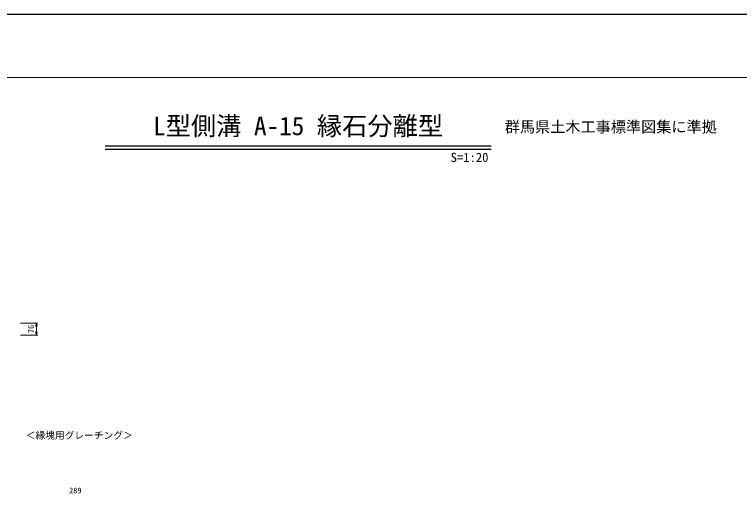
# Model space of a CAD drawing. Units: millimetres, scale not verified. Extents: x -8400 to 8400, y -5940 to 5940.
# Drawn here: x -1799 to 2798, y 2904 to 5940 of the extents above; entities that cross this region are included whole.
import ezdxf
from ezdxf.enums import TextEntityAlignment as Align

# ---------------------------------------------------------------- set-up
doc = ezdxf.new("R2010")
doc.units = ezdxf.units.MM
doc.header["$LTSCALE"] = 20
for name, color, linetype, lineweight in [('0-0_DIM', 7, 'Continuous', 25), ('0-1_Defpoints', 5, 'Continuous', 25), ('0-7_TXT', 7, 'Continuous', 25), ('0-8_WAKU', 3, 'Continuous', 13)]:
    doc.layers.add(name, color=color, linetype=linetype, lineweight=lineweight)
doc.styles.add('ＭＳ ゴシック', font='')
doc.styles.get('ＭＳ ゴシック').set_extended_font_data('MS Gothic')

msp = doc.modelspace()

# ---------------------------------------------------------------- linework, layer by layer
at = {"layer": '0-0_DIM', "lineweight": 13}
for p, q in [((-1759.82, 3983.92), (-1649.82, 3983.92)), ((-1659.82, 3907.92), (-1659.82, 3983.92)), ((-1759.82, 3907.92), (-1649.82, 3907.92))]:
    msp.add_line(p, q, dxfattribs=at)
for points in [[(-1665.18, 3963.92), (-1659.82, 3983.92), (-1654.46, 3963.92)], [(-1654.46, 3927.92), (-1659.82, 3907.92), (-1665.18, 3927.92)]]:
    msp.add_lwpolyline(points, dxfattribs=at)
at = {"layer": '0-1_Defpoints'}
msp.add_lwpolyline([(-8400, -5940), (8400, -5940), (8400, 5940), (-8400, 5940)], close=True, dxfattribs=at)
at = {"layer": '0-7_TXT'}
for p, q in [((-1224.08, 5106.67), (1224.08, 5106.67)), ((-1224.08, 5087.47), (1224.08, 5087.47))]:
    msp.add_line(p, q, dxfattribs=at)
at = {"layer": '0-8_WAKU'}
msp.add_lwpolyline([(-8000, -5540), (8000, -5540), (8000, 5540), (-8000, 5540)], close=True, dxfattribs=at)

# ---------------------------------------------------------------- texts
at = {"layer": '0-0_DIM', "style": 'ＭＳ ゴシック'}
msp.add_text('76', height=36.66, rotation=90, dxfattribs=at).set_placement((-1664.82, 3920.92), align=Align.BOTTOM_LEFT)
msp.add_text('289', height=36.66, dxfattribs=at).set_placement((-1452.42, 2894.18), align=Align.BOTTOM_LEFT)
at = {"layer": '0-7_TXT', "style": 'ＭＳ ゴシック'}
for s, height, p in [('L型側溝 A-15 縁石分離型', 117.3, (-920, 5140)), ('群馬県土木工事標準図集に準拠', 70.38, (1309.72, 5172)), ('S', 58.65, (966.26, 4987.31)), ('1', 58.65, (1046.26, 4987.31)), ('2', 58.65, (1126.26, 4987.31)), ('0', 58.65, (1166.26, 4987.31)), ('=', 58.65, (1006.26, 4987.31)), (':', 58.65, (1086.26, 4987.31)), ('＜縁塊用グレーチング＞', 43.99, (-1726.95, 3237.4))]:
    msp.add_text(s, height=height, dxfattribs=at).set_placement(p, align=Align.BOTTOM_LEFT)

doc.saveas('drawing.dxf')
